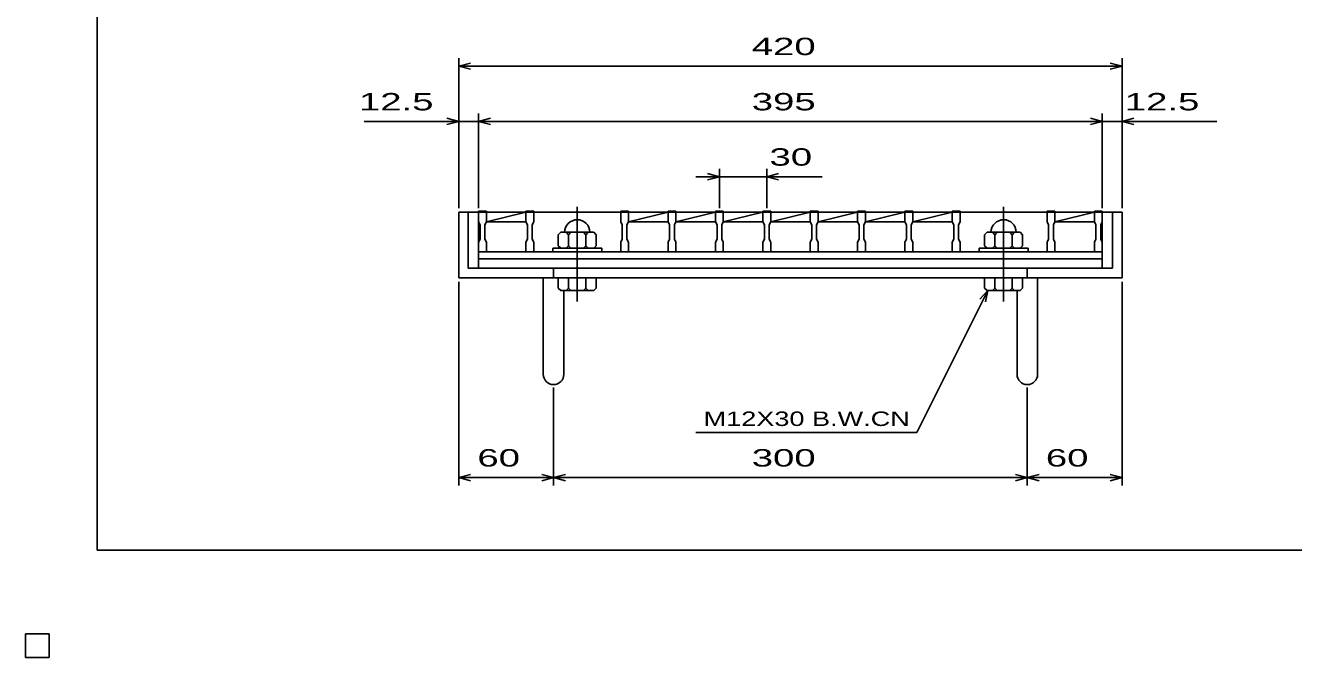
# Model space of a CAD drawing. Units: millimetres, scale not verified. Extents: x -910 to 866, y -641 to 527.
# Drawn here: x -910 to -107, y -641 to -241 of the extents above; entities that cross this region are included whole.
import ezdxf
from ezdxf.enums import TextEntityAlignment as Align

# ---------------------------------------------------------------- set-up
doc = ezdxf.new("R2010")
doc.units = ezdxf.units.MM
doc.header["$LTSCALE"] = 5
doc.linetypes.add('CHAIN', pattern=[18.5, 12, -1.5, 3.5, -1.5])
for name, color, linetype, lineweight in [('0_2', 150, 'Continuous', 25), ('16', 3, 'Continuous', 25), ('19', 6, 'Continuous', 25), ('22', 4, 'Continuous', 25)]:
    doc.layers.add(name, color=color, linetype=linetype, lineweight=lineweight)
doc.styles.add('ベクトル', font='')
doc.styles.get('ベクトル').set_extended_font_data('ベクトル')

msp = doc.modelspace()

# ---------------------------------------------------------------- linework, layer by layer
at = {"layer": '0_2'}
for p, q in [((-864.5, -573.25), (-864.5, 526.75)), ((865.5, -573.25), (-864.5, -573.25))]:
    msp.add_line(p, q, dxfattribs=at)
at = {"layer": '16', "linetype": 'CHAIN'}
for p, q in [((-560.5, -415.75), (-560.5, -349.75)), ((-290.5, -415.75), (-290.5, -349.75))]:
    msp.add_line(p, q, dxfattribs=at)
at = {"layer": '16'}
for p, q in [((-623, -359.25), (-623, -358.55)), ((-623, -358.55), (-618, -358.55)), ((-623, -359.25), (-623, -365.25)), ((-618, -359.25), (-623, -359.25)), ((-623, -359.25), (-623, -384.25)), ((-618, -358.55), (-618, -359.25)), ((-618, -365.25), (-618, -359.25)), ((-618, -359.25), (-593, -359.25)), ((-618, -365.25), (-593, -359.25)), ((-593, -359.25), (-593, -358.55)), ((-593, -358.55), (-588, -358.55)), ((-593, -359.25), (-593, -365.25)), ((-588, -359.25), (-593, -359.25)), ((-588, -358.55), (-588, -359.25)), ((-588, -365.25), (-588, -359.25)), ((-588, -359.25), (-533, -359.25)), ((-533, -359.25), (-533, -358.55)), ((-533, -358.55), (-528, -358.55)), ((-533, -359.25), (-533, -365.25)), ((-528, -359.25), (-533, -359.25)), ((-528, -358.55), (-528, -359.25)), ((-528, -365.25), (-528, -359.25)), ((-528, -359.25), (-503, -359.25)), ((-528, -365.25), (-503, -359.25)), ((-503, -359.25), (-503, -358.55)), ((-503, -358.55), (-498, -358.55)), ((-503, -359.25), (-503, -365.25)), ((-498, -359.25), (-503, -359.25)), ((-498, -358.55), (-498, -359.25)), ((-498, -365.25), (-498, -359.25)), ((-498, -359.25), (-473, -359.25)), ((-498, -365.25), (-473, -359.25)), ((-473, -359.25), (-473, -358.55)), ((-473, -358.55), (-468, -358.55)), ((-473, -359.25), (-473, -365.25)), ((-468, -359.25), (-473, -359.25)), ((-468, -358.55), (-468, -359.25)), ((-468, -365.25), (-468, -359.25)), ((-468, -359.25), (-443, -359.25)), ((-468, -365.25), (-443, -359.25)), ((-443, -359.25), (-443, -358.55)), ((-443, -358.55), (-438, -358.55)), ((-443, -359.25), (-443, -365.25)), ((-438, -359.25), (-443, -359.25)), ((-438, -358.55), (-438, -359.25)), ((-438, -365.25), (-438, -359.25)), ((-438, -359.25), (-413, -359.25)), ((-438, -365.25), (-413, -359.25)), ((-413, -359.25), (-413, -358.55)), ((-413, -358.55), (-408, -358.55)), ((-413, -359.25), (-413, -365.25)), ((-408, -359.25), (-413, -359.25)), ((-408, -358.55), (-408, -359.25)), ((-408, -365.25), (-408, -359.25)), ((-408, -359.25), (-383, -359.25)), ((-408, -365.25), (-383, -359.25)), ((-383, -359.25), (-383, -358.55)), ((-383, -358.55), (-378, -358.55)), ((-383, -359.25), (-383, -365.25)), ((-378, -359.25), (-383, -359.25)), ((-378, -358.55), (-378, -359.25)), ((-378, -365.25), (-378, -359.25)), ((-378, -359.25), (-353, -359.25)), ((-378, -365.25), (-353, -359.25)), ((-353, -359.25), (-353, -358.55)), ((-353, -358.55), (-348, -358.55)), ((-353, -359.25), (-353, -365.25)), ((-348, -359.25), (-353, -359.25)), ((-348, -358.55), (-348, -359.25)), ((-348, -365.25), (-348, -359.25)), ((-348, -359.25), (-323, -359.25)), ((-348, -365.25), (-323, -359.25)), ((-323, -359.25), (-323, -358.55)), ((-323, -358.55), (-318, -358.55)), ((-323, -359.25), (-323, -365.25)), ((-318, -359.25), (-323, -359.25)), ((-318, -358.55), (-318, -359.25)), ((-318, -365.25), (-318, -359.25)), ((-318, -359.25), (-263, -359.25)), ((-263, -359.25), (-263, -358.55)), ((-263, -358.55), (-258, -358.55)), ((-263, -359.25), (-263, -365.25)), ((-258, -359.25), (-263, -359.25)), ((-258, -358.55), (-258, -359.25)), ((-258, -365.25), (-258, -359.25)), ((-258, -359.25), (-233, -359.25)), ((-258, -365.25), (-233, -359.25)), ((-233, -359.25), (-233, -358.55)), ((-233, -358.55), (-228, -358.55)), ((-233, -359.25), (-233, -365.25)), ((-228, -359.25), (-233, -359.25)), ((-228, -358.55), (-228, -359.25)), ((-228, -365.25), (-228, -359.25)), ((-228, -384.25), (-228, -359.25)), ((-623, -365.25), (-622, -367.25)), ((-622, -367.25), (-622, -376.25)), ((-619, -367.25), (-618, -365.25)), ((-619, -376.25), (-619, -367.25)), ((-618, -365.25), (-593, -365.25)), ((-593, -365.25), (-592, -367.25)), ((-592, -367.25), (-592, -376.25)), ((-589, -367.25), (-588, -365.25)), ((-589, -376.25), (-589, -367.25)), ((-533, -365.25), (-532, -367.25)), ((-532, -367.25), (-532, -376.25)), ((-529, -367.25), (-528, -365.25)), ((-529, -376.25), (-529, -367.25)), ((-528, -365.25), (-503, -365.25)), ((-503, -365.25), (-502, -367.25)), ((-502, -367.25), (-502, -376.25)), ((-499, -367.25), (-498, -365.25)), ((-499, -376.25), (-499, -367.25)), ((-498, -365.25), (-473, -365.25)), ((-473, -365.25), (-472, -367.25)), ((-472, -367.25), (-472, -376.25)), ((-469, -367.25), (-468, -365.25)), ((-469, -376.25), (-469, -367.25)), ((-468, -365.25), (-443, -365.25)), ((-443, -365.25), (-442, -367.25)), ((-442, -367.25), (-442, -376.25)), ((-439, -367.25), (-438, -365.25)), ((-439, -376.25), (-439, -367.25)), ((-438, -365.25), (-413, -365.25)), ((-413, -365.25), (-412, -367.25)), ((-412, -367.25), (-412, -376.25)), ((-409, -367.25), (-408, -365.25)), ((-409, -376.25), (-409, -367.25)), ((-408, -365.25), (-383, -365.25)), ((-383, -365.25), (-382, -367.25)), ((-382, -367.25), (-382, -376.25)), ((-379, -367.25), (-378, -365.25)), ((-379, -376.25), (-379, -367.25)), ((-378, -365.25), (-353, -365.25)), ((-353, -365.25), (-352, -367.25)), ((-352, -367.25), (-352, -376.25)), ((-349, -367.25), (-348, -365.25)), ((-349, -376.25), (-349, -367.25)), ((-348, -365.25), (-323, -365.25)), ((-323, -365.25), (-322, -367.25)), ((-322, -367.25), (-322, -376.25)), ((-319, -367.25), (-318, -365.25)), ((-319, -376.25), (-319, -367.25)), ((-263, -365.25), (-262, -367.25)), ((-262, -367.25), (-262, -376.25)), ((-259, -367.25), (-258, -365.25)), ((-259, -376.25), (-259, -367.25)), ((-258, -365.25), (-233, -365.25)), ((-233, -365.25), (-232, -367.25)), ((-232, -367.25), (-232, -376.25)), ((-229, -367.25), (-228, -365.25)), ((-229, -376.25), (-229, -367.25)), ((-622, -376.25), (-623, -378.25)), ((-618, -378.25), (-619, -376.25)), ((-592, -376.25), (-593, -378.25)), ((-588, -378.25), (-589, -376.25)), ((-571, -371.95), (-572.5, -373.45)), ((-572.5, -380.45), (-572.5, -373.45)), ((-571, -371.95), (-550, -371.95)), ((-567.5, -371.95), (-566, -373.45)), ((-566, -373.45), (-564.5, -371.95)), ((-566, -380.45), (-566, -373.45)), ((-556.5, -371.95), (-555, -373.45)), ((-555, -373.45), (-553.5, -371.95)), ((-555, -380.45), (-555, -373.45)), ((-550, -371.95), (-548.5, -373.45)), ((-548.5, -380.45), (-548.5, -373.45)), ((-532, -376.25), (-533, -378.25)), ((-528, -378.25), (-529, -376.25)), ((-502, -376.25), (-503, -378.25)), ((-498, -378.25), (-499, -376.25)), ((-472, -376.25), (-473, -378.25)), ((-468, -378.25), (-469, -376.25)), ((-442, -376.25), (-443, -378.25)), ((-438, -378.25), (-439, -376.25)), ((-412, -376.25), (-413, -378.25)), ((-408, -378.25), (-409, -376.25)), ((-382, -376.25), (-383, -378.25)), ((-378, -378.25), (-379, -376.25)), ((-352, -376.25), (-353, -378.25)), ((-348, -378.25), (-349, -376.25)), ((-322, -376.25), (-323, -378.25)), ((-318, -378.25), (-319, -376.25)), ((-301, -371.95), (-302.5, -373.45)), ((-302.5, -380.45), (-302.5, -373.45)), ((-301, -371.95), (-280, -371.95)), ((-297.5, -371.95), (-296, -373.45)), ((-296, -373.45), (-294.5, -371.95)), ((-296, -380.45), (-296, -373.45)), ((-286.5, -371.95), (-285, -373.45)), ((-285, -373.45), (-283.5, -371.95)), ((-285, -380.45), (-285, -373.45)), ((-280, -371.95), (-278.5, -373.45)), ((-278.5, -380.45), (-278.5, -373.45)), ((-262, -376.25), (-263, -378.25)), ((-258, -378.25), (-259, -376.25)), ((-232, -376.25), (-233, -378.25)), ((-228, -378.25), (-229, -376.25)), ((-623, -378.25), (-623, -384.25)), ((-623, -384.25), (-618, -384.25)), ((-623, -384.25), (-228, -384.25)), ((-623, -388.75), (-623, -384.25)), ((-618, -384.25), (-618, -378.25)), ((-618, -384.25), (-593, -384.25)), ((-593, -378.25), (-593, -384.25)), ((-593, -384.25), (-588, -384.25)), ((-588, -384.25), (-588, -378.25)), ((-588, -384.25), (-533, -384.25)), ((-576, -384.25), (-576, -381.95)), ((-576, -381.95), (-545, -381.95)), ((-576, -384.25), (-545, -384.25)), ((-572.5, -380.45), (-571, -381.95)), ((-567.5, -381.95), (-566, -380.45)), ((-564.5, -381.95), (-566, -380.45)), ((-556.5, -381.95), (-555, -380.45)), ((-553.5, -381.95), (-555, -380.45)), ((-550, -381.95), (-548.5, -380.45)), ((-545, -384.25), (-545, -381.95)), ((-533, -378.25), (-533, -384.25)), ((-533, -384.25), (-528, -384.25)), ((-528, -384.25), (-528, -378.25)), ((-528, -384.25), (-503, -384.25)), ((-503, -378.25), (-503, -384.25)), ((-503, -384.25), (-498, -384.25)), ((-498, -384.25), (-498, -378.25)), ((-498, -384.25), (-473, -384.25)), ((-473, -378.25), (-473, -384.25)), ((-473, -384.25), (-468, -384.25)), ((-468, -384.25), (-468, -378.25)), ((-468, -384.25), (-443, -384.25)), ((-443, -378.25), (-443, -384.25)), ((-443, -384.25), (-438, -384.25)), ((-438, -384.25), (-438, -378.25)), ((-438, -384.25), (-413, -384.25)), ((-413, -378.25), (-413, -384.25)), ((-413, -384.25), (-408, -384.25)), ((-408, -384.25), (-408, -378.25)), ((-408, -384.25), (-383, -384.25)), ((-383, -378.25), (-383, -384.25)), ((-383, -384.25), (-378, -384.25)), ((-378, -384.25), (-378, -378.25)), ((-378, -384.25), (-353, -384.25)), ((-353, -378.25), (-353, -384.25)), ((-353, -384.25), (-348, -384.25)), ((-348, -384.25), (-348, -378.25)), ((-348, -384.25), (-323, -384.25)), ((-323, -378.25), (-323, -384.25)), ((-323, -384.25), (-318, -384.25)), ((-318, -384.25), (-318, -378.25)), ((-318, -384.25), (-263, -384.25)), ((-306, -384.25), (-306, -381.95)), ((-306, -381.95), (-275, -381.95)), ((-306, -384.25), (-275, -384.25)), ((-302.5, -380.45), (-301, -381.95)), ((-297.5, -381.95), (-296, -380.45)), ((-294.5, -381.95), (-296, -380.45)), ((-286.5, -381.95), (-285, -380.45)), ((-283.5, -381.95), (-285, -380.45)), ((-280, -381.95), (-278.5, -380.45)), ((-275, -384.25), (-275, -381.95)), ((-263, -378.25), (-263, -384.25)), ((-263, -384.25), (-258, -384.25)), ((-258, -384.25), (-258, -378.25)), ((-258, -384.25), (-233, -384.25)), ((-233, -378.25), (-233, -384.25)), ((-233, -384.25), (-228, -384.25)), ((-228, -384.25), (-228, -378.25)), ((-228, -388.75), (-228, -384.25)), ((-623, -388.75), (-228, -388.75)), ((-623, -394.75), (-623, -388.75)), ((-228, -394.75), (-228, -388.75)), ((-623, -394.75), (-228, -394.75)), ((-895, -626.25), (-910, -626.25)), ((-910, -626.25), (-910, -641.25)), ((-895, -626.25), (-910, -626.25)), ((-910, -626.25), (-910, -641.25)), ((-895, -626.25), (-910, -626.25)), ((-910, -626.25), (-910, -641.25)), ((-895, -626.25), (-910, -626.25)), ((-910, -626.25), (-910, -641.25)), ((-895, -626.25), (-910, -626.25)), ((-910, -626.25), (-910, -641.25)), ((-895, -641.25), (-895, -626.25)), ((-895, -641.25), (-895, -626.25)), ((-895, -641.25), (-895, -626.25)), ((-895, -641.25), (-895, -626.25)), ((-895, -641.25), (-895, -626.25)), ((-910, -641.25), (-895, -641.25)), ((-910, -641.25), (-895, -641.25)), ((-910, -641.25), (-895, -641.25)), ((-910, -641.25), (-895, -641.25)), ((-910, -641.25), (-895, -641.25))]:
    msp.add_line(p, q, dxfattribs=at)
for centre in [(-560.5, -371.95), (-290.5, -371.95)]:
    msp.add_arc(centre, 8, 0, 180, dxfattribs=at)
at = {"layer": '19'}
for p, q in [((-623, -359.25), (-635.5, -359.25)), ((-635.5, -359.25), (-635.5, -400.75)), ((-629.5, -394.75), (-629.5, -359.25)), ((-215.5, -359.25), (-228, -359.25)), ((-221.5, -359.25), (-221.5, -394.75)), ((-215.5, -400.75), (-215.5, -359.25)), ((-635.5, -400.75), (-215.5, -400.75)), ((-221.5, -394.75), (-629.5, -394.75)), ((-582, -461.86), (-582, -400.75)), ((-575.5, -400.75), (-575.5, -394.75)), ((-572.5, -400.75), (-572.5, -407.25)), ((-548.5, -400.75), (-572.5, -400.75)), ((-566, -400.75), (-566, -407.25)), ((-555, -400.75), (-555, -407.25)), ((-548.5, -407.25), (-548.5, -400.75)), ((-302.5, -407.25), (-302.5, -400.75)), ((-302.5, -400.75), (-278.5, -400.75)), ((-296, -407.25), (-296, -400.75)), ((-285, -407.25), (-285, -400.75)), ((-278.5, -407.25), (-278.5, -400.75)), ((-275.5, -394.75), (-275.5, -400.75)), ((-269, -461.86), (-269, -400.75)), ((-572.5, -407.25), (-571, -408.75)), ((-571, -408.75), (-550, -408.75)), ((-569, -461.86), (-569, -408.75)), ((-566, -407.25), (-567.5, -408.75)), ((-564.5, -408.75), (-566, -407.25)), ((-555, -407.25), (-556.5, -408.75)), ((-553.5, -408.75), (-555, -407.25)), ((-550, -408.75), (-548.5, -407.25)), ((-301, -408.75), (-302.5, -407.25)), ((-301, -408.75), (-280, -408.75)), ((-297.5, -408.75), (-296, -407.25)), ((-294.5, -408.75), (-296, -407.25)), ((-286.5, -408.75), (-285, -407.25)), ((-283.5, -408.75), (-285, -407.25)), ((-282, -461.86), (-282, -408.75)), ((-280, -408.75), (-278.5, -407.25))]:
    msp.add_line(p, q, dxfattribs=at)
for centre in [(-575.5, -461.86), (-275.5, -461.86)]:
    msp.add_arc(centre, 6.5, 180, 0, dxfattribs=at)
at = {"layer": '22'}
for p, q in [((-635.5, -356.75), (-635.5, -261.75)), ((-635.5, -266.75), (-628, -264.75)), ((-215.5, -266.75), (-223, -264.75)), ((-215.5, -356.75), (-215.5, -261.75)), ((-628, -268.75), (-635.5, -266.75)), ((-635.5, -266.75), (-215.5, -266.75)), ((-223, -268.75), (-215.5, -266.75)), ((-635.5, -356.75), (-635.5, -296.75)), ((-623, -356.75), (-623, -296.75)), ((-228, -356.75), (-228, -296.75)), ((-215.5, -356.75), (-215.5, -296.75)), ((-695.5, -301.75), (-635.5, -301.75)), ((-635.5, -301.75), (-643, -299.75)), ((-643, -303.75), (-635.5, -301.75)), ((-635.5, -301.75), (-623, -301.75)), ((-623, -301.75), (-615.5, -299.75)), ((-615.5, -303.75), (-623, -301.75)), ((-623, -301.75), (-228, -301.75)), ((-228, -301.75), (-235.5, -299.75)), ((-235.5, -303.75), (-228, -301.75)), ((-228, -301.75), (-215.5, -301.75)), ((-215.5, -301.75), (-208, -299.75)), ((-208, -303.75), (-215.5, -301.75)), ((-215.5, -301.75), (-155.5, -301.75)), ((-470.5, -336.75), (-485.5, -336.75)), ((-470.5, -336.75), (-478, -334.75)), ((-478, -338.75), (-470.5, -336.75)), ((-470.5, -356.75), (-470.5, -331.75)), ((-470.5, -336.75), (-440.5, -336.75)), ((-440.5, -331.75), (-440.5, -356.75)), ((-440.5, -336.75), (-433, -334.75)), ((-433, -338.75), (-440.5, -336.75)), ((-440.5, -336.75), (-405.5, -336.75)), ((-635.5, -532.25), (-635.5, -403.25)), ((-345.5, -498.75), (-300.5, -408.75)), ((-305.5, -414.25), (-300.5, -408.75)), ((-302, -416.05), (-300.5, -408.75)), ((-215.5, -532.25), (-215.5, -403.25)), ((-575.5, -532.25), (-575.5, -470.25)), ((-275.5, -532.25), (-275.5, -470.25)), ((-485.5, -498.75), (-345.5, -498.75)), ((-635.5, -527.25), (-628, -525.25)), ((-628, -529.25), (-635.5, -527.25)), ((-635.5, -527.25), (-575.5, -527.25)), ((-575.5, -527.25), (-583, -525.25)), ((-583, -529.25), (-575.5, -527.25)), ((-575.5, -527.25), (-568, -525.25)), ((-568, -529.25), (-575.5, -527.25)), ((-575.5, -527.25), (-275.5, -527.25)), ((-275.5, -527.25), (-283, -525.25)), ((-283, -529.25), (-275.5, -527.25)), ((-275.5, -527.25), (-268, -525.25)), ((-268, -529.25), (-275.5, -527.25)), ((-275.5, -527.25), (-215.5, -527.25)), ((-215.5, -527.25), (-223, -525.25)), ((-223, -529.25), (-215.5, -527.25))]:
    msp.add_line(p, q, dxfattribs=at)
at = {"layer": '22', "color": 2}
for p, q in [((-895, -626.25), (-910, -626.25)), ((-910, -626.25), (-910, -641.25)), ((-895, -626.25), (-910, -626.25)), ((-910, -626.25), (-910, -641.25)), ((-895, -626.25), (-910, -626.25)), ((-910, -626.25), (-910, -641.25)), ((-895, -641.25), (-895, -626.25)), ((-895, -641.25), (-895, -626.25)), ((-895, -641.25), (-895, -626.25)), ((-910, -641.25), (-895, -641.25)), ((-910, -641.25), (-895, -641.25)), ((-910, -641.25), (-895, -641.25))]:
    msp.add_line(p, q, dxfattribs=at)

# ---------------------------------------------------------------- texts
at = {"layer": '22', "color": 2, "style": 'ベクトル'}
for s, height, width, p in [(' 420 ', 11, 1.65, (-456.75, -254.25)), (' 12.5 ', 11, 1.65, (-705.5, -289.25)), (' 395 ', 11, 1.65, (-456.75, -289.25)), (' 12.5 ', 11, 1.65, (-220.5, -289.25)), (' 30 ', 11, 1.65, (-445.5, -324.25)), ('M12X30 B.W.CN', 9.164, 1.4, (-480.5, -490)), (' 60 ', 11, 1.65, (-630.5, -514.75)), (' 300 ', 11, 1.65, (-456.75, -514.75)), (' 60 ', 11, 1.65, (-270.5, -514.75))]:
    msp.add_text(s, height=height, dxfattribs=dict(at, width=width)).set_placement(p, align=Align.MIDDLE_LEFT)

doc.saveas('drawing.dxf')
